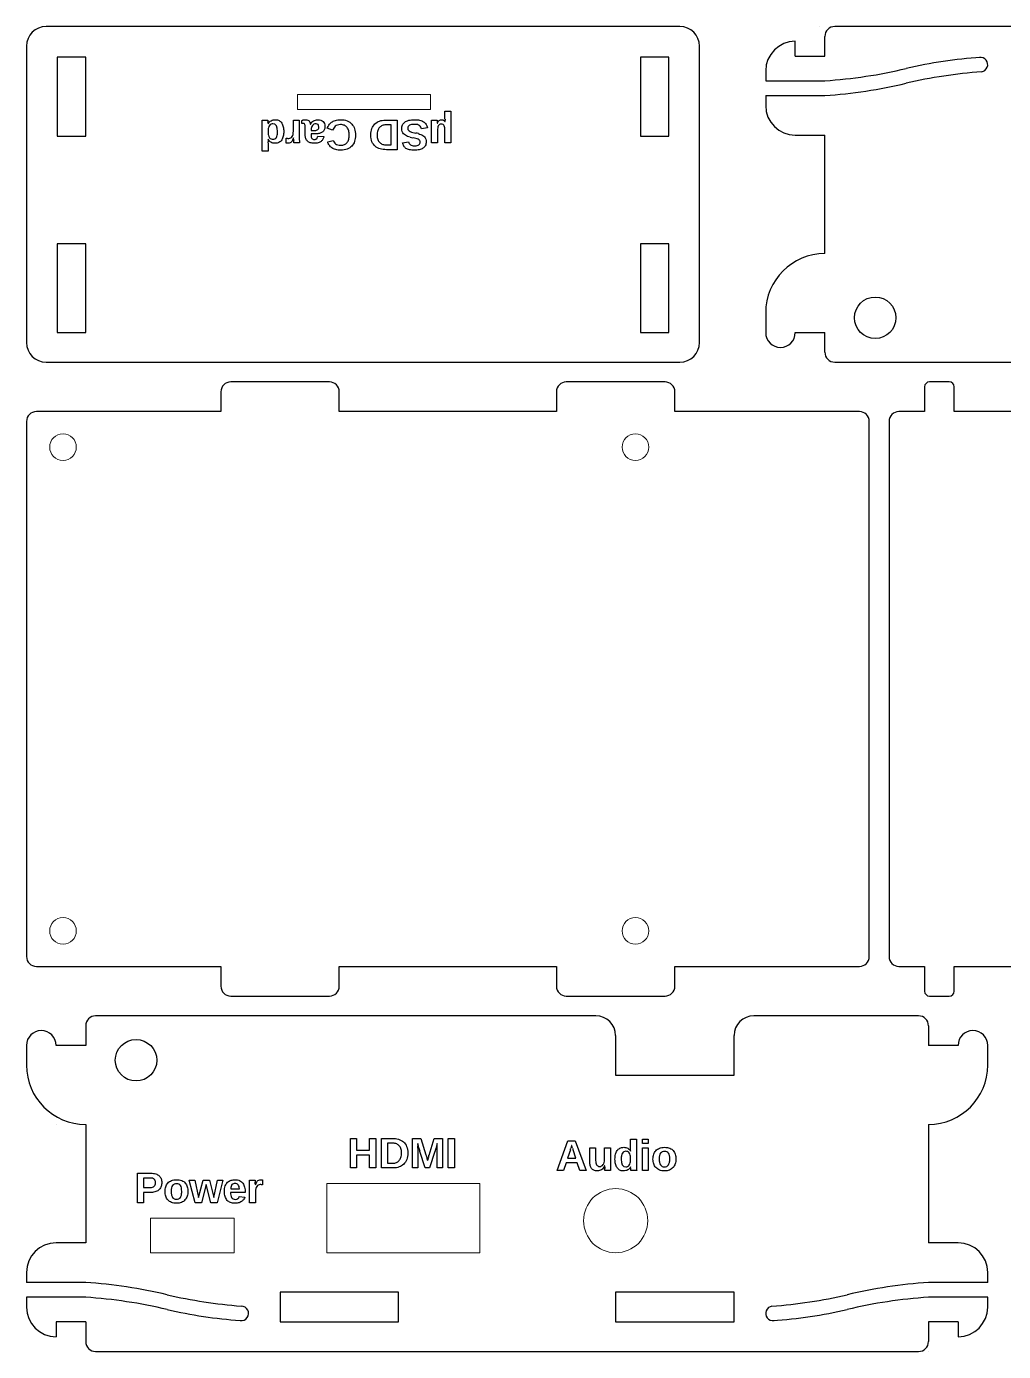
# Model space of a CAD drawing. Header units: millimetres. Extents: x 0 to 173, y 0 to 134.
# Drawn here: x 0 to 99, y 0 to 134.2 of the extents above; entities that cross this region are included whole.
import ezdxf

# ---------------------------------------------------------------- set-up
doc = ezdxf.new("R2010")
doc.units = ezdxf.units.MM
doc.layers.get('0').update_dxf_attribs({"linetype": 'CONTINUOUS', "true_color": 0xffffff})
doc.layers.add('connector cutout', color=1, linetype='CONTINUOUS', lineweight=13, true_color=0xff0000)
doc.layers.add('text', color=2, linetype='CONTINUOUS', true_color=0xffff00)

msp = doc.modelspace()

# ---------------------------------------------------------------- linework, layer by layer
at = {"lineweight": -3}
for p, q in [((66.2, 134.2), (2, 134.2)), ((80.4, 134.2), (80.4, 134.2)), ((165.3, 134.2), (81.9, 134.2)), ((80.9, 131.2), (80.9, 133.2)), ((0, 132.2), (0, 102.2)), ((68.2, 102.2), (68.2, 132.2)), ((77.9, 131.2), (77.9, 132.7)), ((6, 131.1), (3.1, 131.1)), ((3.1, 131.1), (3.1, 123.1)), ((6, 123.1), (6, 131.1)), ((65.1, 131.1), (62.2, 131.1)), ((62.2, 131.1), (62.2, 123.1)), ((65.1, 123.1), (65.1, 131.1)), ((77.9, 131.2), (80.9, 131.2)), ((74.9, 129.7), (74.9, 128.7)), ((74.9, 128.7), (80.9, 128.7)), ((74.9, 127.2), (80.9, 127.2)), ((74.9, 127.2), (74.9, 126.2)), ((3.1, 123.1), (6, 123.1)), ((62.2, 123.1), (65.1, 123.1)), ((77.9, 123.2), (80.9, 123.2)), ((80.9, 111.2), (80.9, 123.2)), ((6, 112.2), (3.1, 112.2)), ((3.1, 112.2), (3.1, 103.2)), ((6, 103.2), (6, 112.2)), ((65.1, 112.2), (62.2, 112.2)), ((62.2, 112.2), (62.2, 103.2)), ((65.1, 103.2), (65.1, 112.2)), ((74.9, 105.2), (74.9, 103.2)), ((3.1, 103.2), (6, 103.2)), ((62.2, 103.2), (65.1, 103.2)), ((77.9, 103.2), (77.9, 103.2)), ((77.9, 103.2), (80.9, 103.2)), ((80.9, 101.2), (80.9, 103.2)), ((2, 100.2), (66.2, 100.2)), ((81.9, 100.2), (132.6, 100.2)), ((30.7, 98.2), (20.7, 98.2)), ((64.7, 98.2), (54.7, 98.2)), ((19.7, 97.2), (19.7, 95.2)), ((31.7, 95.2), (31.7, 97.2)), ((53.7, 97.2), (53.7, 95.2)), ((65.7, 95.2), (65.7, 97.2)), ((0, 94.2), (0, 40)), ((19.7, 95.2), (1, 95.2)), ((53.7, 95.2), (31.7, 95.2)), ((84.4, 95.2), (65.7, 95.2)), ((85.4, 40), (85.4, 94.2)), ((87.4, 94.2), (87.4, 40)), ((91, 95.2), (88.4, 95.2)), ((141.1, 95.2), (94, 95.2)), ((1, 39), (19.7, 39)), ((19.7, 39), (19.7, 37)), ((31.7, 39), (53.7, 39)), ((31.7, 37), (31.7, 39)), ((53.7, 39), (53.7, 37)), ((65.7, 39), (84.4, 39)), ((65.7, 37), (65.7, 39)), ((88.4, 39), (91, 39)), ((94, 39), (141.1, 39)), ((20.7, 36), (30.7, 36)), ((54.7, 36), (64.7, 36)), ((57.7, 34), (7, 34)), ((90.4, 34), (73.7, 34)), ((6, 33), (6, 31)), ((91.4, 33), (91.4, 31)), ((0, 31), (0, 29)), ((3, 31), (3, 31)), ((6, 31), (3, 31)), ((59.7, 32), (59.7, 28)), ((71.7, 28), (71.7, 32)), ((94.4, 31), (91.4, 31)), ((94.4, 31), (94.4, 31)), ((97.4, 29), (97.4, 31)), ((59.7, 28), (71.7, 28)), ((3, 23), (3, 23)), ((6, 23), (6, 11)), ((91.4, 23), (91.4, 11)), ((6, 11), (3, 11)), ((94.4, 11), (91.4, 11)), ((0, 8), (0, 7)), ((6, 7), (0, 7)), ((97.4, 7), (91.4, 7)), ((97.4, 7), (97.4, 8)), ((6, 5.5), (0, 5.5)), ((0, 5.5), (0, 4.5)), ((37.7, 6), (25.7, 6)), ((25.7, 6), (25.7, 3)), ((37.7, 3), (37.7, 6)), ((71.7, 6), (59.7, 6)), ((59.7, 6), (59.7, 3)), ((71.7, 3), (71.7, 6)), ((97.4, 5.5), (91.4, 5.5)), ((97.4, 4.5), (97.4, 5.5)), ((3, 3), (3, 3)), ((3, 3), (3, 1.5)), ((6, 3), (3, 3)), ((6, 3), (6, 1)), ((25.7, 3), (37.7, 3)), ((59.7, 3), (71.7, 3)), ((94.4, 3), (91.4, 3)), ((91.4, 3), (91.4, 1)), ((94.4, 3), (94.4, 1.5)), ((7, 0), (90.4, 0)), ((91.4, 0), (91.4, 0))]:
    msp.add_line(p, q, dxfattribs=at)
for p, q in [((93.5, 98.2), (91.5, 98.2)), ((91, 97.7), (91, 95.2)), ((94, 95.2), (94, 97.7)), ((94, 95.2), (94, 95.2)), ((91, 39), (91, 36.5)), ((94, 39), (94, 39)), ((94, 36.5), (94, 39)), ((91.5, 36), (93.5, 36))]:
    msp.add_line(p, q)
for centre in [(86, 104.7), (11.1, 29.5)]:
    msp.add_circle(centre, 2.1)
for centre, radius, start, end in [((2, 132.2), 2, 90, 180), ((66.2, 132.2), 2, 0, 90), ((81.9, 133.2), 1, 90, 180), ((77.9, 129.7), 3, 90, 180), ((100.32, 81.21), 50, 94.1979, 102.9071), ((96.66, 130.34), 0.742, 278.5192, 98.5221), ((77.56, 178.59), 50, 273.8292, 283.4021), ((100.43, 79.74), 50, 94.1965, 103.0348), ((77.56, 177.09), 50, 273.8292, 283.4021), ((77.9, 126.2), 3, 180, 270), ((2, 102.2), 2, 180, 270), ((66.2, 102.2), 2, 270, 0), ((81.9, 101.2), 1, 180, 270), ((20.7, 97.2), 1, 90, 180), ((30.7, 97.2), 1, 0, 90), ((54.7, 97.2), 1, 90, 180), ((64.7, 97.2), 1, 0, 90), ((1, 94.2), 1, 90, 180), ((84.4, 94.2), 1, 0, 90), ((88.4, 94.2), 1, 90, 180), ((1, 40), 1, 180, 270), ((84.4, 40), 1, 270, 0), ((88.4, 40), 1, 180, 270), ((20.7, 37), 1, 180, 270), ((30.7, 37), 1, 270, 0), ((54.7, 37), 1, 180, 270), ((64.7, 37), 1, 270, 0), ((7, 33), 1, 90, 180), ((90.4, 33), 1, 0, 90), ((95.9, 31), 1.5, 0, 180), ((91.4, 29), 6, 270, 0), ((3, 8), 3, 90, 180), ((94.4, 8), 3, 0, 90), ((2.66, -42.89), 50, 76.5979, 86.1708), ((94.74, -42.89), 50, 93.8292, 103.4021), ((2.66, -44.39), 50, 76.5979, 86.1708), ((25.53, 54.46), 50, 256.9645, 265.6752), ((71.87, 54.46), 50, 274.1965, 283.0348), ((94.74, -44.39), 50, 93.8292, 103.4021), ((3, 4.5), 3, 180, 270), ((25.42, 52.99), 50, 257.0936, 265.6751), ((21.76, 3.86), 0.742, 261.3844, 90.0951), ((75.64, 3.86), 0.742, 98.5192, 278.5221), ((71.98, 52.99), 50, 274.1979, 282.9071), ((94.4, 4.5), 3, 270, 0), ((7, 1), 1, 180, 270), ((90.4, 1), 1, 270, 0)]:
    msp.add_arc(centre, radius, start, end, dxfattribs=at)
for centre, radius, start, end in [((80.9, 105.2), 6, 90, 180), ((76.4, 103.2), 1.5, 180, 0), ((91.5, 97.7), 0.5, 90, 180), ((93.5, 97.7), 0.5, 0, 90), ((91.5, 36.5), 0.5, 180, 270), ((93.5, 36.5), 0.5, 270, 0), ((57.7, 32), 2, 0, 90), ((73.7, 32), 2, 90, 180), ((1.5, 31), 1.5, 0, 180), ((6, 29), 6, 180, 270)]:
    msp.add_arc(centre, radius, start, end)
at = {"layer": 'connector cutout'}
for p, q in [((40.95, 127.3), (27.45, 127.3)), ((27.45, 127.3), (27.45, 125.8)), ((40.95, 125.8), (40.95, 127.3)), ((27.45, 125.8), (40.95, 125.8)), ((45.95, 17), (30.45, 17)), ((30.45, 17), (30.45, 10)), ((45.95, 10), (45.95, 17)), ((21.05, 13.5), (12.55, 13.5)), ((12.55, 13.5), (12.55, 10)), ((21.05, 10), (21.05, 13.5)), ((12.55, 10), (21.05, 10)), ((30.45, 10), (45.95, 10))]:
    msp.add_line(p, q, dxfattribs=at)
for centre, radius in [((3.7, 91.6), 1.35), ((61.7, 91.6), 1.35), ((3.7, 42.6), 1.35), ((61.7, 42.6), 1.35), ((59.7, 13.25), 3.25)]:
    msp.add_circle(centre, radius, dxfattribs=at)
at = {"layer": 'text'}
for p, q in [((42.4, 124.82), (42.4, 125.63)), ((42.4, 125.63), (43, 125.63)), ((43, 125.63), (43, 122.42)), ((23.87, 124.72), (24.45, 124.72)), ((23.89, 121.56), (23.89, 124.22)), ((24.48, 124.34), (24.49, 124.34)), ((27.04, 123.59), (27.04, 124.72)), ((27.04, 124.72), (27.64, 124.72)), ((27.64, 124.72), (27.64, 122.96)), ((27.91, 124.37), (27.91, 124.69)), ((28.24, 123.2), (28.24, 124.04)), ((28.76, 124.31), (28.77, 124.31)), ((28.83, 123.77), (28.83, 123.65)), ((28.83, 123.65), (29.14, 123.66)), ((31.02, 123.7), (30.48, 123.9)), ((36.35, 124.72), (37.56, 124.72)), ((36.94, 124.23), (36.4, 124.23)), ((36.94, 122.2), (36.94, 124.23)), ((37.56, 124.72), (37.56, 121.72)), ((40.64, 123.94), (40.03, 123.84)), ((41.03, 124.72), (41.61, 124.72)), ((41.05, 122.42), (41.05, 124.2)), ((41.63, 124.41), (41.64, 124.41)), ((41.65, 123.65), (41.65, 122.42)), ((42.4, 124.57), (42.41, 124.57)), ((42.4, 122.42), (42.4, 123.7)), ((24.49, 122.78), (24.48, 122.78)), ((24.49, 122.4), (24.49, 121.56)), ((26.32, 122.4), (26.32, 122.9)), ((27.06, 122.91), (27.05, 122.91)), ((27.66, 122.42), (27.09, 122.42)), ((29.33, 123.33), (28.83, 123.32)), ((28.83, 123.32), (28.83, 123.21)), ((29.51, 123.09), (30.14, 123.06)), ((30.52, 122.51), (31.07, 122.66)), ((36.49, 122.2), (36.94, 122.2)), ((38.11, 122.43), (38.72, 122.51)), ((41.65, 122.42), (41.05, 122.42)), ((43, 122.42), (42.4, 122.42)), ((24.49, 121.56), (23.89, 121.56)), ((37.56, 121.72), (36.48, 121.72)), ((32.83, 18.59), (32.83, 21.59)), ((32.83, 21.59), (33.45, 21.59)), ((33.45, 21.59), (33.45, 20.4)), ((34.76, 20.4), (34.76, 21.59)), ((34.76, 21.59), (35.39, 21.59)), ((35.39, 21.59), (35.39, 18.59)), ((35.97, 18.59), (35.97, 21.59)), ((35.97, 21.59), (37.05, 21.59)), ((39.11, 18.59), (39.11, 21.59)), ((39.11, 21.59), (39.95, 21.59)), ((39.95, 21.59), (40.48, 19.91)), ((40.79, 19.9), (41.32, 21.59)), ((41.32, 21.59), (42.15, 21.59)), ((42.15, 21.59), (42.15, 18.59)), ((42.74, 18.59), (42.74, 21.59)), ((42.74, 21.59), (43.36, 21.59)), ((43.36, 21.59), (43.36, 18.59)), ((61.22, 20.66), (61.22, 21.5)), ((61.22, 21.5), (61.81, 21.5)), ((61.81, 21.5), (61.81, 18.84)), ((62.41, 21.06), (62.41, 21.5)), ((62.41, 21.5), (63.01, 21.5)), ((63.01, 21.5), (63.01, 21.06)), ((33.45, 20.4), (34.76, 20.4)), ((37.04, 21.1), (36.59, 21.1)), ((36.59, 21.1), (36.59, 19.07)), ((39.66, 20.41), (39.66, 18.59)), ((40.41, 18.59), (39.87, 20.26)), ((41.39, 20.26), (40.85, 18.59)), ((41.6, 18.59), (41.6, 20.41)), ((53.78, 18.34), (54.87, 21.34)), ((55.11, 20.44), (54.81, 19.58)), ((54.87, 21.34), (55.61, 21.34)), ((55.67, 19.58), (55.38, 20.44)), ((55.61, 21.34), (56.7, 18.34)), ((57.08, 19.18), (57.08, 20.64)), ((57.08, 20.64), (57.67, 20.64)), ((57.67, 20.64), (57.67, 19.35)), ((58.57, 19.41), (58.57, 20.64)), ((58.57, 20.64), (59.17, 20.64)), ((59.17, 20.64), (59.17, 18.85)), ((61.22, 20.28), (61.22, 20.28)), ((63.01, 21.06), (62.41, 21.06)), ((62.41, 18.34), (62.41, 20.64)), ((62.41, 20.64), (63.01, 20.64)), ((63.01, 20.64), (63.01, 18.34)), ((34.76, 19.88), (33.45, 19.88)), ((33.45, 19.88), (33.45, 18.59)), ((34.76, 18.59), (34.76, 19.88)), ((36.59, 19.07), (37.13, 19.07)), ((54.67, 19.1), (54.4, 18.34)), ((55.81, 19.1), (54.67, 19.1)), ((54.81, 19.58), (55.67, 19.58)), ((56.08, 18.34), (55.81, 19.1)), ((58.59, 18.79), (58.58, 18.79)), ((11.25, 15.06), (11.25, 18.06)), ((11.25, 18.06), (12.59, 18.06)), ((12.52, 17.57), (11.87, 17.57)), ((11.87, 17.57), (11.87, 16.6)), ((33.45, 18.59), (32.83, 18.59)), ((35.39, 18.59), (34.76, 18.59)), ((37.18, 18.59), (35.97, 18.59)), ((39.66, 18.59), (39.11, 18.59)), ((40.85, 18.59), (40.41, 18.59)), ((42.15, 18.59), (41.6, 18.59)), ((43.36, 18.59), (42.74, 18.59)), ((54.4, 18.34), (53.78, 18.34)), ((56.7, 18.34), (56.08, 18.34)), ((59.18, 18.34), (58.61, 18.34)), ((61.22, 18.71), (61.21, 18.71)), ((61.83, 18.34), (61.25, 18.34)), ((63.01, 18.34), (62.41, 18.34)), ((11.87, 16.6), (12.54, 16.6)), ((12.62, 16.11), (11.87, 16.11)), ((11.87, 16.11), (11.87, 15.06)), ((17.1, 15.06), (16.5, 17.36)), ((16.5, 17.36), (17.06, 17.36)), ((17.06, 17.36), (17.44, 15.6)), ((17.44, 15.6), (17.89, 17.36)), ((18.21, 16.93), (17.73, 15.06)), ((17.89, 17.36), (18.53, 17.36)), ((18.68, 15.06), (18.21, 16.93)), ((18.53, 17.36), (18.97, 15.6)), ((18.97, 15.6), (19.36, 17.36)), ((19.91, 17.36), (19.31, 15.06)), ((19.36, 17.36), (19.91, 17.36)), ((20.69, 16.47), (21.58, 16.47)), ((22.16, 16.11), (22.16, 16.09)), ((22.59, 17.36), (23.16, 17.36)), ((22.61, 15.06), (22.61, 16.82)), ((23.19, 16.87), (23.2, 16.87)), ((23.21, 16.19), (23.21, 15.06)), ((23.93, 17.37), (23.93, 16.87)), ((11.87, 15.06), (11.25, 15.06)), ((17.73, 15.06), (17.1, 15.06)), ((19.31, 15.06), (18.68, 15.06)), ((22.16, 16.09), (20.68, 16.09)), ((21.56, 15.69), (22.12, 15.64)), ((23.21, 15.06), (22.61, 15.06))]:
    msp.add_line(p, q, dxfattribs=at)
for centre, radius, start, end in [((49.18, 124.81), 6.77, 179.9947, 180.9953), ((21.56, 124.28), 2.92, 3.2884, 5.509), ((24.2, 140.18), 15.93, 283.4983, 283.8521), ((28.23, 123.81), 0.927, 98.5294, 103.8919), ((29.66, 124.2), 11.39, 0.0146, 0.7676), ((30.73, 122.62), 6.24, 180.0193, 181.0368), ((18.25, 122.4), 6.23, 0.0206, 1.0379), ((26.8, 125.07), 2.22, 257.5268, 260.5807), ((36.11, 123.17), 9.05, 182.3985, 183.3362), ((47.41, 123.82), 20.38, 183.3164, 183.7036), ((41.8, 135.22), 12.57, 256.5921, 257.8947), ((35.96, 108.36), 15.45, 75.9628, 76.9375), ((78.87, 23), 39.28, 182.8355, 183.1901), ((-100.65, 15.21), 140.42, 2.2005, 2.2883), ((30.26, 17.94), 9.87, 15.6779, 16.4761), ((85.81, 33.54), 47.83, 195.6874, 195.8518), ((115.35, 41.93), 78.53, 195.8515, 195.942), ((-4.55, 33.54), 47.83, 344.1482, 344.3126), ((627.39, -135.63), 606.37, 165.02444, 165.05568), ((45.93, 23.58), 9.7, 341.0973, 342.0328), ((64.55, 23.58), 9.7, 197.9672, 198.9027), ((124.79, -3.14), 87.11, 164.8935, 165.0386), ((31.6, 22.14), 9.44, 344.1459, 344.7236), ((48.63, 17.49), 8.2, 164.0616, 164.7252), ((96.75, 20.4), 38.2, 182.5832, 182.7877), ((14.14, 16.61), 9.05, 2.3985, 3.3362), ((23.45, 14.7), 2.22, 77.5268, 80.5807)]:
    msp.add_arc(centre, radius, start, end, dxfattribs=at)
for points in [[(23.88, 124.52), (23.88, 124.6), (23.87, 124.67), (23.87, 124.72)], [(23.89, 124.22), (23.89, 124.33), (23.89, 124.43), (23.88, 124.52)], [(24.45, 124.72), (24.45, 124.71), (24.46, 124.69), (24.46, 124.66)], [(24.46, 124.66), (24.46, 124.63), (24.47, 124.6), (24.47, 124.56)], [(24.48, 124.45), (24.48, 124.41), (24.48, 124.37), (24.48, 124.34)], [(24.52, 123.94), (24.49, 123.84), (24.48, 123.71), (24.48, 123.55)], [(24.48, 123.55), (24.48, 123.4), (24.49, 123.28), (24.52, 123.18)], [(24.49, 124.34), (24.56, 124.49), (24.66, 124.6), (24.78, 124.66)], [(24.63, 124.18), (24.59, 124.12), (24.55, 124.04), (24.52, 123.94)], [(24.79, 124.31), (24.73, 124.29), (24.68, 124.25), (24.63, 124.18)], [(24.78, 124.66), (24.91, 124.73), (25.05, 124.76), (25.23, 124.76)], [(24.97, 124.35), (24.91, 124.35), (24.85, 124.34), (24.79, 124.31)], [(25.44, 123.57), (25.44, 124.09), (25.29, 124.35), (24.97, 124.35)], [(25.23, 124.76), (25.37, 124.76), (25.5, 124.73), (25.6, 124.67)], [(25.41, 123.21), (25.43, 123.31), (25.44, 123.43), (25.44, 123.57)], [(25.6, 124.67), (25.71, 124.61), (25.8, 124.53), (25.86, 124.42)], [(25.86, 124.42), (25.93, 124.32), (25.98, 124.19), (26.02, 124.05)], [(26.02, 124.05), (26.05, 123.9), (26.07, 123.74), (26.07, 123.57)], [(26.07, 123.57), (26.07, 123.39), (26.05, 123.23), (26.02, 123.09)], [(26.92, 123.05), (27, 123.17), (27.04, 123.35), (27.04, 123.59)], [(28.05, 124.38), (28, 124.38), (27.96, 124.37), (27.91, 124.37)], [(28.14, 124.36), (28.12, 124.37), (28.09, 124.38), (28.05, 124.38)], [(28.1, 124.73), (28.12, 124.73), (28.15, 124.74), (28.19, 124.74)], [(28.2, 124.29), (28.19, 124.32), (28.17, 124.34), (28.14, 124.36)], [(28.19, 124.74), (28.22, 124.74), (28.26, 124.74), (28.3, 124.74)], [(28.23, 124.18), (28.22, 124.23), (28.21, 124.26), (28.2, 124.29)], [(28.24, 124.04), (28.24, 124.09), (28.23, 124.14), (28.23, 124.18)], [(28.3, 124.74), (28.45, 124.74), (28.56, 124.71), (28.63, 124.63)], [(28.63, 124.63), (28.7, 124.56), (28.75, 124.45), (28.76, 124.31)], [(28.77, 124.31), (28.85, 124.45), (28.95, 124.56), (29.08, 124.64)], [(28.87, 123.98), (28.85, 123.91), (28.83, 123.84), (28.83, 123.77)], [(28.97, 124.17), (28.93, 124.11), (28.89, 124.05), (28.87, 123.98)], [(29.13, 124.3), (29.07, 124.26), (29.02, 124.22), (28.97, 124.17)], [(29.08, 124.64), (29.2, 124.72), (29.35, 124.76), (29.53, 124.76)], [(29.34, 124.34), (29.26, 124.34), (29.19, 124.33), (29.13, 124.3)], [(29.14, 123.66), (29.2, 123.66), (29.27, 123.66), (29.32, 123.67)], [(29.32, 123.67), (29.38, 123.68), (29.43, 123.7), (29.47, 123.72)], [(29.54, 124.26), (29.49, 124.32), (29.42, 124.34), (29.34, 124.34)], [(29.47, 123.72), (29.52, 123.75), (29.55, 123.78), (29.58, 123.83)], [(29.53, 124.76), (29.64, 124.76), (29.74, 124.75), (29.83, 124.72)], [(29.62, 124.02), (29.62, 124.13), (29.59, 124.21), (29.54, 124.26)], [(29.58, 123.83), (29.6, 123.88), (29.62, 123.94), (29.62, 124.02)], [(29.97, 123.5), (29.89, 123.44), (29.79, 123.4), (29.68, 123.37)], [(29.83, 124.72), (29.91, 124.69), (29.99, 124.64), (30.05, 124.58)], [(30.17, 123.72), (30.12, 123.63), (30.06, 123.56), (29.97, 123.5)], [(30.05, 124.58), (30.11, 124.52), (30.16, 124.45), (30.19, 124.36)], [(30.24, 124.07), (30.24, 123.93), (30.22, 123.82), (30.17, 123.72)], [(30.19, 124.36), (30.22, 124.28), (30.24, 124.18), (30.24, 124.07)], [(30.48, 123.9), (30.52, 124.01), (30.58, 124.12), (30.65, 124.22)], [(30.65, 124.22), (30.72, 124.32), (30.81, 124.42), (30.92, 124.5)], [(30.92, 124.5), (31.02, 124.58), (31.15, 124.64), (31.3, 124.69)], [(31.13, 123.9), (31.09, 123.84), (31.05, 123.77), (31.02, 123.7)], [(31.28, 124.09), (31.22, 124.03), (31.17, 123.97), (31.13, 123.9)], [(31.51, 124.22), (31.42, 124.18), (31.35, 124.14), (31.28, 124.09)], [(31.3, 124.69), (31.44, 124.74), (31.62, 124.76), (31.81, 124.76)], [(31.81, 124.27), (31.7, 124.27), (31.59, 124.25), (31.51, 124.22)], [(31.81, 124.76), (32.07, 124.76), (32.3, 124.72), (32.49, 124.65)], [(32.22, 124.19), (32.1, 124.24), (31.97, 124.27), (31.81, 124.27)], [(32.49, 123.97), (32.42, 124.06), (32.33, 124.14), (32.22, 124.19)], [(32.49, 124.65), (32.68, 124.57), (32.84, 124.46), (32.96, 124.32)], [(32.65, 123.63), (32.61, 123.76), (32.56, 123.88), (32.49, 123.97)], [(32.7, 123.21), (32.7, 123.36), (32.68, 123.5), (32.65, 123.63)], [(32.96, 124.32), (33.09, 124.18), (33.18, 124.02), (33.24, 123.83)], [(33.24, 123.83), (33.3, 123.64), (33.33, 123.43), (33.33, 123.21)], [(34.89, 123.2), (34.89, 123.45), (34.93, 123.67), (35, 123.86)], [(35, 123.86), (35.08, 124.05), (35.18, 124.2), (35.31, 124.33)], [(35.31, 124.33), (35.44, 124.46), (35.6, 124.56), (35.78, 124.62)], [(35.59, 123.65), (35.55, 123.52), (35.52, 123.37), (35.52, 123.2)], [(35.77, 123.97), (35.7, 123.88), (35.63, 123.78), (35.59, 123.65)], [(36.05, 124.17), (35.95, 124.12), (35.85, 124.06), (35.77, 123.97)], [(35.78, 124.62), (35.95, 124.69), (36.15, 124.72), (36.35, 124.72)], [(36.4, 124.23), (36.28, 124.23), (36.16, 124.21), (36.05, 124.17)], [(38.03, 123.85), (38.03, 123.99), (38.05, 124.11), (38.1, 124.23)], [(38.07, 123.55), (38.04, 123.64), (38.03, 123.74), (38.03, 123.85)], [(38.2, 123.33), (38.15, 123.39), (38.1, 123.47), (38.07, 123.55)], [(38.1, 124.23), (38.15, 124.34), (38.23, 124.43), (38.33, 124.51)], [(38.33, 124.51), (38.44, 124.59), (38.57, 124.65), (38.73, 124.7)], [(38.81, 124.19), (38.7, 124.13), (38.64, 124.03), (38.64, 123.89)], [(38.64, 123.89), (38.64, 123.81), (38.66, 123.74), (38.71, 123.69)], [(38.71, 123.69), (38.75, 123.64), (38.81, 123.59), (38.89, 123.56)], [(38.73, 124.7), (38.9, 124.74), (39.09, 124.76), (39.31, 124.76)], [(39.3, 124.29), (39.08, 124.29), (38.92, 124.26), (38.81, 124.19)], [(38.89, 123.56), (38.96, 123.52), (39.05, 123.5), (39.15, 123.47)], [(39.15, 123.47), (39.25, 123.45), (39.35, 123.43), (39.46, 123.41)], [(39.61, 124.26), (39.52, 124.28), (39.42, 124.29), (39.3, 124.29)], [(39.31, 124.76), (39.51, 124.76), (39.69, 124.74), (39.84, 124.71)], [(39.82, 124.16), (39.77, 124.21), (39.7, 124.24), (39.61, 124.26)], [(39.96, 124.02), (39.93, 124.08), (39.88, 124.12), (39.82, 124.16)], [(39.84, 124.71), (39.99, 124.67), (40.12, 124.62), (40.23, 124.55)], [(40.03, 123.84), (40.02, 123.9), (39.99, 123.97), (39.96, 124.02)], [(40.23, 124.55), (40.34, 124.48), (40.43, 124.4), (40.5, 124.29)], [(40.5, 124.29), (40.56, 124.19), (40.61, 124.07), (40.64, 123.94)], [(41.04, 124.63), (41.04, 124.67), (41.04, 124.7), (41.03, 124.72)], [(41.05, 124.5), (41.04, 124.55), (41.04, 124.59), (41.04, 124.63)], [(41.05, 124.35), (41.05, 124.41), (41.05, 124.46), (41.05, 124.5)], [(41.61, 124.72), (41.61, 124.69), (41.62, 124.64), (41.62, 124.59)], [(41.62, 124.59), (41.63, 124.53), (41.63, 124.47), (41.63, 124.41)], [(41.64, 124.41), (41.67, 124.48), (41.69, 124.54), (41.73, 124.59)], [(41.67, 123.92), (41.66, 123.84), (41.65, 123.75), (41.65, 123.65)], [(41.73, 124.13), (41.7, 124.07), (41.68, 124), (41.67, 123.92)], [(41.73, 124.59), (41.76, 124.63), (41.79, 124.67), (41.82, 124.69)], [(41.85, 124.26), (41.8, 124.23), (41.76, 124.18), (41.73, 124.13)], [(41.82, 124.69), (41.86, 124.72), (41.9, 124.74), (41.94, 124.75)], [(42.03, 124.31), (41.96, 124.31), (41.9, 124.29), (41.85, 124.26)], [(41.94, 124.75), (41.98, 124.76), (42.02, 124.76), (42.07, 124.76)], [(42.21, 124.26), (42.16, 124.29), (42.1, 124.31), (42.03, 124.31)], [(42.07, 124.76), (42.14, 124.76), (42.21, 124.74), (42.27, 124.71)], [(42.32, 124.14), (42.3, 124.19), (42.26, 124.24), (42.21, 124.26)], [(42.27, 124.71), (42.32, 124.68), (42.37, 124.63), (42.4, 124.57)], [(42.38, 123.95), (42.37, 124.02), (42.35, 124.09), (42.32, 124.14)], [(42.4, 123.7), (42.4, 123.79), (42.4, 123.88), (42.38, 123.95)], [(42.41, 124.57), (42.41, 124.62), (42.4, 124.66), (42.4, 124.7)], [(24.48, 122.78), (24.48, 122.77), (24.48, 122.74), (24.48, 122.72)], [(24.48, 122.72), (24.48, 122.69), (24.48, 122.66), (24.48, 122.62)], [(24.61, 122.59), (24.56, 122.65), (24.52, 122.71), (24.49, 122.78)], [(24.52, 123.18), (24.55, 123.08), (24.59, 123), (24.63, 122.94)], [(24.77, 122.47), (24.71, 122.5), (24.66, 122.54), (24.61, 122.59)], [(24.63, 122.94), (24.68, 122.88), (24.73, 122.84), (24.79, 122.81)], [(24.96, 122.4), (24.9, 122.41), (24.83, 122.44), (24.77, 122.47)], [(24.79, 122.81), (24.85, 122.79), (24.91, 122.78), (24.97, 122.78)], [(25.18, 122.37), (25.11, 122.37), (25.03, 122.38), (24.96, 122.4)], [(24.97, 122.78), (25.05, 122.78), (25.11, 122.79), (25.17, 122.82)], [(25.17, 122.82), (25.23, 122.85), (25.28, 122.9), (25.32, 122.96)], [(25.58, 122.46), (25.47, 122.4), (25.34, 122.37), (25.18, 122.37)], [(25.32, 122.96), (25.36, 123.03), (25.39, 123.11), (25.41, 123.21)], [(25.86, 122.71), (25.78, 122.6), (25.69, 122.52), (25.58, 122.46)], [(26.02, 123.09), (25.98, 122.94), (25.93, 122.82), (25.86, 122.71)], [(26.4, 122.38), (26.36, 122.39), (26.33, 122.39), (26.32, 122.4)], [(26.5, 122.37), (26.47, 122.37), (26.43, 122.37), (26.4, 122.38)], [(26.43, 122.88), (26.47, 122.87), (26.52, 122.87), (26.57, 122.87)], [(26.71, 122.41), (26.66, 122.38), (26.59, 122.37), (26.5, 122.37)], [(26.57, 122.87), (26.72, 122.87), (26.84, 122.93), (26.92, 123.05)], [(26.86, 122.51), (26.82, 122.47), (26.77, 122.43), (26.71, 122.41)], [(26.96, 122.68), (26.93, 122.62), (26.9, 122.56), (26.86, 122.51)], [(27.05, 122.91), (27.02, 122.82), (26.99, 122.75), (26.96, 122.68)], [(27.06, 122.79), (27.06, 122.84), (27.06, 122.88), (27.06, 122.91)], [(27.09, 122.42), (27.09, 122.43), (27.08, 122.46), (27.08, 122.5)], [(27.64, 122.96), (27.64, 122.91), (27.64, 122.85), (27.64, 122.8)], [(27.64, 122.8), (27.64, 122.74), (27.65, 122.69), (27.65, 122.64)], [(27.65, 122.64), (27.65, 122.59), (27.65, 122.54), (27.65, 122.5)], [(27.65, 122.5), (27.65, 122.46), (27.66, 122.43), (27.66, 122.42)], [(28.3, 122.84), (28.26, 122.95), (28.24, 123.06), (28.24, 123.2)], [(28.48, 122.58), (28.4, 122.66), (28.34, 122.74), (28.3, 122.84)], [(28.76, 122.43), (28.65, 122.46), (28.55, 122.51), (28.48, 122.58)], [(29.15, 122.37), (29, 122.37), (28.87, 122.39), (28.76, 122.43)], [(28.83, 123.21), (28.83, 123.12), (28.84, 123.05), (28.86, 123)], [(28.86, 123), (28.87, 122.94), (28.89, 122.89), (28.92, 122.86)], [(28.92, 122.86), (28.95, 122.82), (28.99, 122.8), (29.03, 122.78)], [(29.03, 122.78), (29.07, 122.77), (29.12, 122.76), (29.17, 122.76)], [(29.56, 122.42), (29.44, 122.39), (29.3, 122.37), (29.15, 122.37)], [(29.17, 122.76), (29.22, 122.76), (29.26, 122.77), (29.3, 122.78)], [(29.3, 122.78), (29.34, 122.79), (29.38, 122.8), (29.4, 122.83)], [(29.68, 123.37), (29.57, 123.35), (29.46, 123.33), (29.33, 123.33)], [(29.4, 122.83), (29.43, 122.85), (29.46, 122.89), (29.47, 122.93)], [(29.47, 122.93), (29.49, 122.97), (29.5, 123.02), (29.51, 123.09)], [(29.85, 122.56), (29.77, 122.5), (29.67, 122.46), (29.56, 122.42)], [(30.04, 122.78), (30, 122.7), (29.93, 122.63), (29.85, 122.56)], [(30.14, 123.06), (30.12, 122.96), (30.09, 122.86), (30.04, 122.78)], [(30.68, 122.17), (30.61, 122.28), (30.55, 122.39), (30.52, 122.51)], [(30.95, 121.91), (30.84, 121.98), (30.75, 122.07), (30.68, 122.17)], [(31.07, 122.66), (31.09, 122.6), (31.12, 122.54), (31.16, 122.48)], [(31.16, 122.48), (31.2, 122.42), (31.25, 122.36), (31.32, 122.32)], [(31.32, 122.32), (31.38, 122.27), (31.45, 122.24), (31.54, 122.21)], [(31.54, 122.21), (31.62, 122.18), (31.72, 122.17), (31.83, 122.17)], [(31.83, 122.17), (31.98, 122.17), (32.11, 122.19), (32.22, 122.24)], [(32.22, 122.24), (32.33, 122.29), (32.42, 122.36), (32.49, 122.45)], [(32.49, 122.45), (32.56, 122.54), (32.61, 122.65), (32.65, 122.78)], [(32.65, 122.78), (32.68, 122.91), (32.7, 123.05), (32.7, 123.21)], [(33.24, 122.57), (33.18, 122.38), (33.09, 122.22), (32.96, 122.09)], [(33.33, 123.21), (33.33, 122.97), (33.3, 122.76), (33.24, 122.57)], [(35.01, 122.53), (34.93, 122.72), (34.89, 122.94), (34.89, 123.2)], [(35.34, 122.07), (35.19, 122.2), (35.09, 122.35), (35.01, 122.53)], [(35.52, 123.2), (35.52, 123.02), (35.55, 122.87), (35.59, 122.75)], [(35.59, 122.75), (35.64, 122.62), (35.71, 122.52), (35.79, 122.44)], [(35.79, 122.44), (35.88, 122.36), (35.98, 122.3), (36.1, 122.26)], [(36.1, 122.26), (36.22, 122.22), (36.35, 122.2), (36.49, 122.2)], [(38.23, 122.09), (38.17, 122.19), (38.13, 122.3), (38.11, 122.43)], [(38.39, 123.18), (38.32, 123.22), (38.25, 123.27), (38.2, 123.33)], [(38.62, 123.07), (38.54, 123.1), (38.46, 123.13), (38.39, 123.18)], [(38.89, 122.99), (38.79, 123.01), (38.71, 123.04), (38.62, 123.07)], [(38.72, 122.51), (38.75, 122.38), (38.81, 122.28), (38.91, 122.22)], [(38.91, 122.22), (39, 122.15), (39.14, 122.12), (39.32, 122.12)], [(39.46, 122.86), (39.37, 122.88), (39.27, 122.9), (39.17, 122.93)], [(39.32, 122.12), (39.43, 122.12), (39.52, 122.13), (39.59, 122.15)], [(39.69, 122.78), (39.62, 122.81), (39.55, 122.84), (39.46, 122.86)], [(39.59, 122.15), (39.67, 122.17), (39.73, 122.19), (39.77, 122.23)], [(39.84, 122.66), (39.8, 122.71), (39.75, 122.75), (39.69, 122.78)], [(39.71, 123.35), (39.8, 123.32), (39.88, 123.3), (39.95, 123.27)], [(39.77, 122.23), (39.81, 122.26), (39.84, 122.3), (39.86, 122.34)], [(39.89, 122.48), (39.89, 122.55), (39.87, 122.61), (39.84, 122.66)], [(39.86, 122.34), (39.88, 122.38), (39.89, 122.43), (39.89, 122.48)], [(39.95, 123.27), (40.03, 123.24), (40.1, 123.2), (40.17, 123.16)], [(40.41, 122.13), (40.35, 122.02), (40.27, 121.94), (40.16, 121.87)], [(40.17, 123.16), (40.24, 123.12), (40.3, 123.07), (40.34, 123.01)], [(40.34, 123.01), (40.39, 122.95), (40.43, 122.88), (40.46, 122.8)], [(40.5, 122.51), (40.5, 122.36), (40.47, 122.24), (40.41, 122.13)], [(40.46, 122.8), (40.49, 122.72), (40.5, 122.62), (40.5, 122.51)], [(31.33, 121.74), (31.18, 121.78), (31.05, 121.84), (30.95, 121.91)], [(31.84, 121.67), (31.65, 121.67), (31.47, 121.69), (31.33, 121.74)], [(32.5, 121.78), (32.31, 121.71), (32.09, 121.67), (31.84, 121.67)], [(32.96, 122.09), (32.84, 121.96), (32.69, 121.85), (32.5, 121.78)], [(35.84, 121.81), (35.64, 121.86), (35.48, 121.95), (35.34, 122.07)], [(36.48, 121.72), (36.25, 121.72), (36.03, 121.75), (35.84, 121.81)], [(38.45, 121.86), (38.36, 121.92), (38.28, 122), (38.23, 122.09)], [(38.8, 121.72), (38.66, 121.75), (38.55, 121.8), (38.45, 121.86)], [(39.31, 121.67), (39.11, 121.67), (38.94, 121.69), (38.8, 121.72)], [(39.79, 121.72), (39.64, 121.69), (39.48, 121.67), (39.31, 121.67)], [(40.16, 121.87), (40.06, 121.8), (39.93, 121.75), (39.79, 121.72)], [(37.05, 21.59), (37.28, 21.59), (37.5, 21.56), (37.69, 21.5)], [(37.69, 21.5), (37.89, 21.44), (38.05, 21.35), (38.2, 21.23)], [(37.43, 21.05), (37.31, 21.08), (37.18, 21.1), (37.04, 21.1)], [(37.74, 20.87), (37.65, 20.95), (37.55, 21.01), (37.43, 21.05)], [(37.94, 20.56), (37.89, 20.69), (37.82, 20.79), (37.74, 20.87)], [(38.01, 20.11), (38.01, 20.29), (37.98, 20.44), (37.94, 20.56)], [(38.2, 21.23), (38.34, 21.11), (38.45, 20.96), (38.52, 20.77)], [(38.52, 20.77), (38.6, 20.59), (38.64, 20.37), (38.64, 20.11)], [(39.73, 20.74), (39.7, 20.84), (39.67, 20.95), (39.64, 21.06)], [(39.66, 20.6), (39.66, 20.53), (39.66, 20.46), (39.66, 20.41)], [(39.87, 20.26), (39.86, 20.29), (39.85, 20.32), (39.84, 20.36)], [(41.42, 20.36), (41.41, 20.32), (41.4, 20.29), (41.39, 20.26)], [(41.46, 20.48), (41.45, 20.44), (41.44, 20.4), (41.42, 20.36)], [(41.53, 20.74), (41.52, 20.7), (41.51, 20.66), (41.5, 20.61)], [(41.6, 20.63), (41.6, 20.71), (41.6, 20.78), (41.61, 20.84)], [(41.6, 20.41), (41.6, 20.48), (41.6, 20.55), (41.6, 20.63)], [(41.61, 20.84), (41.61, 20.92), (41.62, 20.99), (41.62, 21.06)], [(55.2, 20.73), (55.19, 20.69), (55.17, 20.64), (55.16, 20.59)], [(55.23, 20.83), (55.22, 20.8), (55.21, 20.77), (55.2, 20.73)], [(55.24, 20.88), (55.24, 20.87), (55.23, 20.86), (55.23, 20.83)], [(55.25, 20.83), (55.25, 20.86), (55.24, 20.87), (55.24, 20.88)], [(55.28, 20.73), (55.27, 20.77), (55.26, 20.8), (55.25, 20.83)], [(55.33, 20.59), (55.31, 20.64), (55.3, 20.69), (55.28, 20.73)], [(59.69, 19.97), (59.72, 20.11), (59.77, 20.24), (59.85, 20.35)], [(59.85, 20.35), (59.92, 20.45), (60.01, 20.53), (60.12, 20.59)], [(60.12, 20.59), (60.23, 20.65), (60.37, 20.68), (60.52, 20.68)], [(60.53, 20.23), (60.47, 20.2), (60.42, 20.16), (60.38, 20.09)], [(60.52, 20.68), (60.59, 20.68), (60.67, 20.68), (60.74, 20.66)], [(60.73, 20.28), (60.66, 20.28), (60.59, 20.26), (60.53, 20.23)], [(60.91, 20.24), (60.85, 20.27), (60.79, 20.28), (60.73, 20.28)], [(60.74, 20.66), (60.81, 20.64), (60.87, 20.62), (60.93, 20.59)], [(61.07, 20.12), (61.02, 20.18), (60.97, 20.22), (60.91, 20.24)], [(60.93, 20.59), (60.99, 20.56), (61.04, 20.51), (61.09, 20.46)], [(61.09, 20.46), (61.14, 20.41), (61.18, 20.35), (61.22, 20.28)], [(61.22, 20.55), (61.22, 20.58), (61.22, 20.62), (61.22, 20.66)], [(61.22, 20.43), (61.22, 20.47), (61.22, 20.51), (61.22, 20.55)], [(61.22, 20.34), (61.22, 20.37), (61.22, 20.4), (61.22, 20.43)], [(61.22, 20.28), (61.22, 20.29), (61.22, 20.31), (61.22, 20.34)], [(63.56, 19.97), (63.6, 20.11), (63.68, 20.24), (63.77, 20.34)], [(63.77, 20.34), (63.87, 20.45), (63.99, 20.53), (64.14, 20.59)], [(64.14, 20.59), (64.28, 20.65), (64.45, 20.68), (64.65, 20.68)], [(64.66, 20.27), (64.48, 20.27), (64.35, 20.21), (64.25, 20.09)], [(64.65, 20.68), (64.86, 20.68), (65.03, 20.65), (65.18, 20.59)], [(65.05, 20.09), (64.96, 20.21), (64.83, 20.27), (64.66, 20.27)], [(65.18, 20.59), (65.33, 20.53), (65.44, 20.45), (65.54, 20.35)], [(65.54, 20.35), (65.63, 20.24), (65.7, 20.11), (65.74, 19.97)], [(37.13, 19.07), (37.25, 19.07), (37.37, 19.1), (37.48, 19.14)], [(37.48, 19.14), (37.58, 19.18), (37.68, 19.25), (37.76, 19.34)], [(37.76, 19.34), (37.83, 19.43), (37.9, 19.53), (37.94, 19.66)], [(38.22, 18.98), (38.09, 18.85), (37.93, 18.75), (37.76, 18.69)], [(37.94, 19.66), (37.99, 19.79), (38.01, 19.94), (38.01, 20.11)], [(38.53, 19.45), (38.45, 19.26), (38.35, 19.1), (38.22, 18.98)], [(38.64, 20.11), (38.64, 19.86), (38.6, 19.64), (38.53, 19.45)], [(40.48, 19.91), (40.5, 19.87), (40.51, 19.81), (40.53, 19.75)], [(40.53, 19.75), (40.55, 19.69), (40.56, 19.62), (40.58, 19.56)], [(40.58, 19.56), (40.59, 19.49), (40.61, 19.42), (40.63, 19.35)], [(40.74, 19.74), (40.75, 19.77), (40.76, 19.8), (40.77, 19.83)], [(40.77, 19.83), (40.77, 19.86), (40.78, 19.88), (40.79, 19.9)], [(57.12, 18.83), (57.09, 18.94), (57.08, 19.05), (57.08, 19.18)], [(57.25, 18.55), (57.19, 18.63), (57.14, 18.72), (57.12, 18.83)], [(57.67, 19.35), (57.67, 19.26), (57.68, 19.18), (57.7, 19.1)], [(57.7, 19.1), (57.71, 19.03), (57.73, 18.96), (57.77, 18.91)], [(57.77, 18.91), (57.8, 18.86), (57.84, 18.82), (57.89, 18.79)], [(58.08, 18.74), (58.16, 18.74), (58.22, 18.76), (58.28, 18.79)], [(58.58, 18.79), (58.5, 18.62), (58.39, 18.49), (58.27, 18.41)], [(58.28, 18.79), (58.34, 18.82), (58.39, 18.87), (58.43, 18.93)], [(58.43, 18.93), (58.48, 18.98), (58.51, 19.05), (58.53, 19.14)], [(58.53, 19.14), (58.56, 19.22), (58.57, 19.31), (58.57, 19.41)], [(58.59, 18.68), (58.59, 18.73), (58.59, 18.76), (58.59, 18.79)], [(59.17, 18.85), (59.17, 18.8), (59.17, 18.75), (59.17, 18.7)], [(59.63, 19.49), (59.63, 19.66), (59.65, 19.82), (59.69, 19.97)], [(59.68, 19.01), (59.65, 19.16), (59.63, 19.31), (59.63, 19.49)], [(59.84, 18.63), (59.77, 18.74), (59.72, 18.87), (59.68, 19.01)], [(60.29, 19.85), (60.27, 19.75), (60.26, 19.63), (60.26, 19.49)], [(60.26, 19.49), (60.26, 18.96), (60.41, 18.7), (60.73, 18.7)], [(60.38, 20.09), (60.34, 20.03), (60.31, 19.95), (60.29, 19.85)], [(60.91, 18.74), (60.97, 18.77), (61.02, 18.81), (61.07, 18.87)], [(61.18, 19.88), (61.15, 19.98), (61.12, 20.06), (61.07, 20.12)], [(61.07, 18.87), (61.11, 18.93), (61.15, 19.01), (61.18, 19.12)], [(61.22, 19.5), (61.22, 19.65), (61.21, 19.78), (61.18, 19.88)], [(61.18, 19.12), (61.21, 19.22), (61.22, 19.35), (61.22, 19.5)], [(61.81, 18.84), (61.81, 18.73), (61.82, 18.63), (61.82, 18.54)], [(63.48, 19.49), (63.48, 19.66), (63.51, 19.82), (63.56, 19.97)], [(63.56, 19), (63.51, 19.15), (63.48, 19.31), (63.48, 19.49)], [(63.78, 18.63), (63.68, 18.73), (63.61, 18.86), (63.56, 19)], [(64.25, 20.09), (64.16, 19.96), (64.11, 19.76), (64.11, 19.49)], [(64.11, 19.49), (64.11, 19.35), (64.13, 19.23), (64.15, 19.14)], [(64.15, 19.14), (64.17, 19.04), (64.21, 18.95), (64.25, 18.89)], [(64.25, 18.89), (64.3, 18.83), (64.36, 18.78), (64.42, 18.75)], [(64.87, 18.75), (64.93, 18.78), (64.99, 18.83), (65.04, 18.89)], [(65.04, 18.89), (65.09, 18.95), (65.12, 19.04), (65.15, 19.14)], [(65.18, 19.49), (65.18, 19.77), (65.14, 19.96), (65.05, 20.09)], [(65.15, 19.14), (65.17, 19.23), (65.18, 19.35), (65.18, 19.49)], [(65.73, 19.01), (65.68, 18.86), (65.61, 18.74), (65.51, 18.63)], [(65.81, 19.49), (65.81, 19.32), (65.78, 19.15), (65.73, 19.01)], [(65.74, 19.97), (65.79, 19.82), (65.81, 19.66), (65.81, 19.49)], [(12.94, 17.45), (12.85, 17.53), (12.71, 17.57), (12.52, 17.57)], [(12.59, 18.06), (12.79, 18.06), (12.95, 18.03), (13.09, 17.99)], [(13.08, 17.1), (13.08, 17.25), (13.04, 17.37), (12.94, 17.45)], [(13.09, 17.99), (13.23, 17.94), (13.35, 17.88), (13.44, 17.79)], [(13.44, 17.79), (13.53, 17.71), (13.6, 17.61), (13.65, 17.49)], [(13.65, 17.49), (13.69, 17.38), (13.71, 17.25), (13.71, 17.11)], [(37.76, 18.69), (37.58, 18.62), (37.39, 18.59), (37.18, 18.59)], [(57.48, 18.36), (57.39, 18.41), (57.31, 18.47), (57.25, 18.55)], [(57.83, 18.29), (57.7, 18.29), (57.58, 18.32), (57.48, 18.36)], [(58.27, 18.41), (58.15, 18.33), (58, 18.29), (57.83, 18.29)], [(57.89, 18.79), (57.94, 18.76), (58.01, 18.74), (58.08, 18.74)], [(58.6, 18.42), (58.6, 18.46), (58.6, 18.5), (58.6, 18.54)], [(58.61, 18.34), (58.61, 18.35), (58.61, 18.38), (58.6, 18.42)], [(59.17, 18.7), (59.17, 18.65), (59.17, 18.6), (59.17, 18.55)], [(59.17, 18.55), (59.17, 18.5), (59.18, 18.46), (59.18, 18.42)], [(59.18, 18.42), (59.18, 18.38), (59.18, 18.36), (59.18, 18.34)], [(60.1, 18.38), (59.99, 18.44), (59.91, 18.53), (59.84, 18.63)], [(60.47, 18.29), (60.33, 18.29), (60.2, 18.32), (60.1, 18.38)], [(60.92, 18.39), (60.8, 18.33), (60.65, 18.29), (60.47, 18.29)], [(60.73, 18.7), (60.79, 18.7), (60.85, 18.72), (60.91, 18.74)], [(61.21, 18.71), (61.14, 18.56), (61.05, 18.46), (60.92, 18.39)], [(61.22, 18.61), (61.22, 18.65), (61.22, 18.68), (61.22, 18.71)], [(61.23, 18.5), (61.23, 18.53), (61.23, 18.57), (61.22, 18.61)], [(61.24, 18.4), (61.24, 18.43), (61.24, 18.46), (61.23, 18.5)], [(61.25, 18.34), (61.25, 18.35), (61.25, 18.37), (61.24, 18.4)], [(61.82, 18.54), (61.82, 18.45), (61.83, 18.39), (61.83, 18.34)], [(64.14, 18.38), (64, 18.44), (63.88, 18.52), (63.78, 18.63)], [(64.64, 18.29), (64.45, 18.29), (64.28, 18.32), (64.14, 18.38)], [(64.42, 18.75), (64.48, 18.72), (64.55, 18.7), (64.63, 18.7)], [(64.63, 18.7), (64.72, 18.7), (64.8, 18.72), (64.87, 18.75)], [(65.15, 18.38), (65, 18.32), (64.83, 18.29), (64.64, 18.29)], [(65.51, 18.63), (65.42, 18.52), (65.29, 18.44), (65.15, 18.38)], [(12.54, 16.6), (12.63, 16.6), (12.72, 16.61), (12.78, 16.63)], [(13.11, 16.19), (12.97, 16.14), (12.81, 16.11), (12.62, 16.11)], [(12.78, 16.63), (12.85, 16.66), (12.91, 16.69), (12.95, 16.73)], [(12.95, 16.73), (13, 16.78), (13.03, 16.83), (13.05, 16.89)], [(13.05, 16.89), (13.07, 16.95), (13.08, 17.02), (13.08, 17.1)], [(13.45, 16.41), (13.36, 16.32), (13.25, 16.25), (13.11, 16.19)], [(13.65, 16.73), (13.61, 16.61), (13.54, 16.51), (13.45, 16.41)], [(13.71, 17.11), (13.71, 16.98), (13.69, 16.85), (13.65, 16.73)], [(14.04, 16.21), (14.04, 16.38), (14.06, 16.54), (14.11, 16.69)], [(14.11, 15.72), (14.06, 15.87), (14.04, 16.03), (14.04, 16.21)], [(14.11, 16.69), (14.15, 16.83), (14.23, 16.96), (14.32, 17.06)], [(14.32, 17.06), (14.42, 17.17), (14.54, 17.25), (14.69, 17.31)], [(14.8, 16.8), (14.71, 16.68), (14.66, 16.48), (14.66, 16.21)], [(14.66, 16.21), (14.66, 16.07), (14.68, 15.95), (14.7, 15.85)], [(14.69, 17.31), (14.83, 17.37), (15, 17.4), (15.2, 17.4)], [(15.21, 16.99), (15.03, 16.99), (14.9, 16.93), (14.8, 16.8)], [(15.2, 17.4), (15.41, 17.4), (15.58, 17.37), (15.73, 17.31)], [(15.6, 16.81), (15.51, 16.93), (15.38, 16.99), (15.21, 16.99)], [(15.73, 16.21), (15.73, 16.48), (15.69, 16.68), (15.6, 16.81)], [(15.7, 15.85), (15.72, 15.95), (15.73, 16.07), (15.73, 16.21)], [(15.73, 17.31), (15.88, 17.25), (16, 17.17), (16.09, 17.06)], [(16.09, 17.06), (16.18, 16.96), (16.25, 16.83), (16.29, 16.69)], [(16.29, 16.69), (16.34, 16.54), (16.36, 16.38), (16.36, 16.21)], [(16.36, 16.21), (16.36, 16.03), (16.33, 15.87), (16.29, 15.73)], [(20.05, 16.22), (20.05, 16.44), (20.08, 16.62), (20.14, 16.77)], [(20.13, 15.69), (20.08, 15.84), (20.05, 16.02), (20.05, 16.22)], [(20.14, 16.77), (20.2, 16.92), (20.28, 17.05), (20.38, 17.14)], [(20.38, 17.14), (20.48, 17.23), (20.6, 17.3), (20.73, 17.34)], [(20.73, 16.72), (20.7, 16.65), (20.69, 16.57), (20.69, 16.47)], [(20.73, 17.34), (20.86, 17.38), (20.99, 17.4), (21.14, 17.4)], [(20.82, 16.9), (20.78, 16.85), (20.75, 16.79), (20.73, 16.72)], [(20.96, 16.99), (20.91, 16.97), (20.86, 16.94), (20.82, 16.9)], [(21.13, 17.03), (21.07, 17.03), (21.01, 17.01), (20.96, 16.99)], [(21.45, 16.89), (21.37, 16.98), (21.26, 17.03), (21.13, 17.03)], [(21.14, 17.4), (21.32, 17.4), (21.48, 17.37), (21.6, 17.31)], [(21.58, 16.47), (21.57, 16.65), (21.52, 16.79), (21.45, 16.89)], [(21.6, 17.31), (21.73, 17.24), (21.84, 17.16), (21.92, 17.04)], [(21.92, 17.04), (22, 16.93), (22.06, 16.79), (22.1, 16.63)], [(22.1, 16.63), (22.14, 16.48), (22.16, 16.3), (22.16, 16.11)], [(22.6, 17.27), (22.6, 17.31), (22.59, 17.34), (22.59, 17.36)], [(22.6, 17.14), (22.6, 17.19), (22.6, 17.23), (22.6, 17.27)], [(22.61, 16.98), (22.61, 17.03), (22.6, 17.08), (22.6, 17.14)], [(22.61, 16.82), (22.61, 16.87), (22.61, 16.92), (22.61, 16.98)], [(23.16, 17.36), (23.16, 17.34), (23.17, 17.31), (23.17, 17.27)], [(23.17, 17.27), (23.17, 17.23), (23.17, 17.18), (23.18, 17.13)], [(23.19, 16.99), (23.19, 16.94), (23.19, 16.9), (23.19, 16.87)], [(23.2, 16.87), (23.23, 16.95), (23.26, 17.03), (23.29, 17.09)], [(23.33, 16.72), (23.25, 16.6), (23.21, 16.42), (23.21, 16.19)], [(23.29, 17.09), (23.32, 17.16), (23.35, 17.21), (23.39, 17.26)], [(23.68, 16.9), (23.53, 16.9), (23.41, 16.84), (23.33, 16.72)], [(23.39, 17.26), (23.43, 17.31), (23.48, 17.34), (23.54, 17.37)], [(23.54, 17.37), (23.59, 17.39), (23.66, 17.4), (23.75, 17.4)], [(23.82, 16.89), (23.78, 16.9), (23.73, 16.9), (23.68, 16.9)], [(23.75, 17.4), (23.78, 17.4), (23.82, 17.4), (23.85, 17.39)], [(23.85, 17.39), (23.89, 17.39), (23.92, 17.38), (23.93, 17.37)], [(14.33, 15.35), (14.23, 15.45), (14.16, 15.58), (14.11, 15.72)], [(14.69, 15.1), (14.55, 15.16), (14.43, 15.24), (14.33, 15.35)], [(15.19, 15.01), (15, 15.01), (14.84, 15.04), (14.69, 15.1)], [(14.7, 15.85), (14.73, 15.75), (14.76, 15.67), (14.81, 15.61)], [(14.81, 15.61), (14.85, 15.55), (14.91, 15.5), (14.97, 15.47)], [(14.97, 15.47), (15.03, 15.44), (15.1, 15.42), (15.18, 15.42)], [(15.18, 15.42), (15.27, 15.42), (15.35, 15.44), (15.42, 15.47)], [(15.7, 15.1), (15.55, 15.04), (15.38, 15.01), (15.19, 15.01)], [(15.42, 15.47), (15.49, 15.5), (15.54, 15.55), (15.59, 15.61)], [(15.59, 15.61), (15.64, 15.67), (15.67, 15.75), (15.7, 15.85)], [(16.06, 15.35), (15.97, 15.24), (15.84, 15.16), (15.7, 15.1)], [(16.29, 15.73), (16.24, 15.58), (16.16, 15.45), (16.06, 15.35)], [(20.34, 15.31), (20.25, 15.41), (20.18, 15.54), (20.13, 15.69)], [(20.68, 15.09), (20.55, 15.14), (20.44, 15.21), (20.34, 15.31)], [(20.68, 16.09), (20.68, 16), (20.69, 15.91), (20.71, 15.82)], [(21.13, 15.01), (20.96, 15.01), (20.81, 15.04), (20.68, 15.09)], [(20.71, 15.82), (20.72, 15.74), (20.75, 15.67), (20.79, 15.61)], [(20.79, 15.61), (20.83, 15.55), (20.88, 15.5), (20.94, 15.47)], [(20.94, 15.47), (21, 15.43), (21.07, 15.41), (21.16, 15.41)], [(21.55, 15.07), (21.43, 15.03), (21.29, 15.01), (21.13, 15.01)], [(21.16, 15.41), (21.27, 15.41), (21.35, 15.44), (21.42, 15.48)], [(21.42, 15.48), (21.48, 15.53), (21.53, 15.59), (21.56, 15.69)], [(21.83, 15.23), (21.76, 15.17), (21.66, 15.11), (21.55, 15.07)], [(22.02, 15.43), (21.97, 15.36), (21.91, 15.29), (21.83, 15.23)], [(22.12, 15.64), (22.1, 15.57), (22.06, 15.5), (22.02, 15.43)]]:
    msp.add_open_spline(points, degree=3, dxfattribs=at)

doc.saveas('drawing.dxf')
